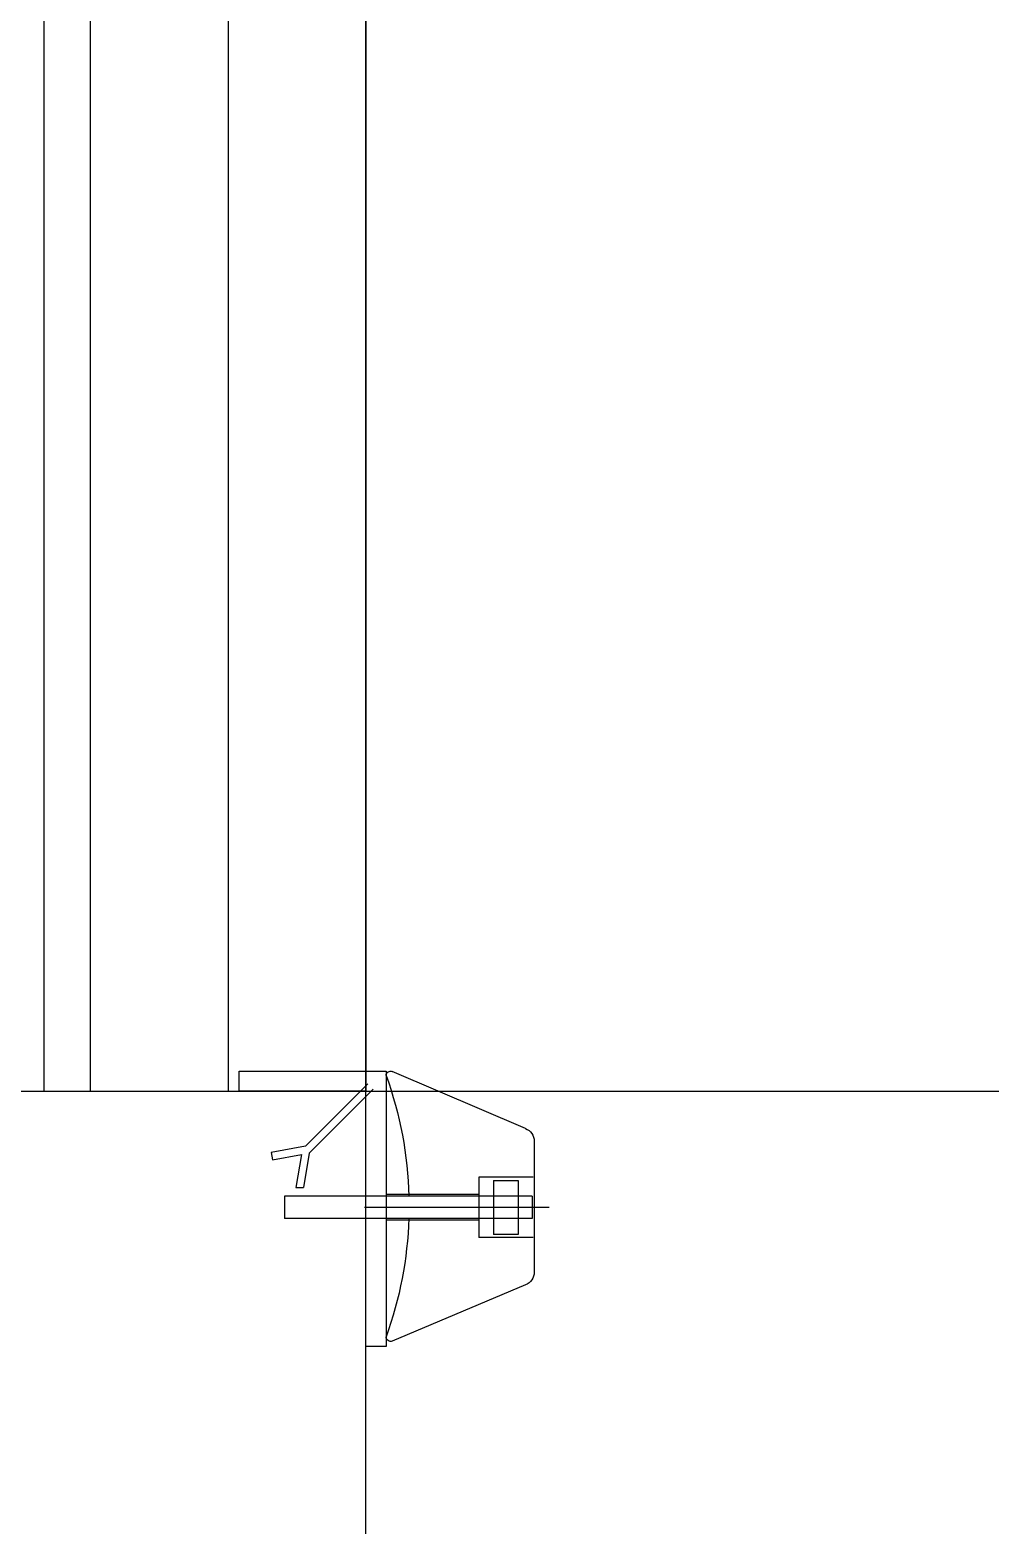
# Model space of a CAD drawing. Extents: x 152195838 to 323921156, y 365159662 to 730681027.
# Drawn here: x 161369924 to 161370447, y 365211827 to 365212641 of the extents above; entities that cross this region are included whole.
import ezdxf

# ---------------------------------------------------------------- set-up
doc = ezdxf.new("R2010")
doc.units = 0
doc.header["$MEASUREMENT"] = 0
doc.linetypes.add('CEN', pattern=[63, 60, -1, 1, -1])
doc.layers.get('0').update_dxf_attribs({"linetype": 'CONTINUOUS'})
for name, color, linetype in [('4A.TEC CEN', 1, 'CEN'), ('4A.TEC 벽체 3', 4, 'CONTINUOUS'), ('ELE', 4, 'CONTINUOUS'), ('OHD', 4, 'CONTINUOUS'), ('SRS', 6, 'CONTINUOUS'), ('text', 3, 'CONTINUOUS'), ('㈜SE&C 기둥', 2, 'CONTINUOUS'), ('㈜SE&C 벽체 1', 2, 'CONTINUOUS')]:
    doc.layers.add(name, color=color, linetype=linetype)

# ---------------------------------------------------------------- blocks, each defined once
blk = doc.blocks.new('5as9df53')
at = {"layer": 'OHD', "color": 253}
for p, q in [((52432063.68, 17477615.57), (52432063.68, 17485065.57)), ((52432238.68, 17477615.57), (52432238.68, 17481115.57))]:
    blk.add_line(p, q, dxfattribs=at)
blk = doc.blocks.new('zw$B50')
at = {"layer": 'ELE', "color": 8}
for p, q in [((-86.84, -20.29), (-14.41, 10.84)), ((-86.84, -20.29), (-14.41, 10.84)), ((69, 11), (-11, 11)), ((-11, 11), (-11, -139)), ((69, 0), (69, 11)), ((-4, 1.17), (30.81, -33.64)), ((-1.17, 4), (32.76, -29.93)), ((0, 0), (69, 0)), ((0, -139), (0, 0)), ((-91.66, -27.27), (-91.66, -98.46)), ((-91.66, -27.27), (-91.66, -98.46)), ((32.76, -29.93), (51.5, -33.36)), ((32.76, -29.93), (51.5, -33.36)), ((30.81, -33.64), (33.99, -52.37)), ((35, -34.41), (38.05, -52.37)), ((50.78, -37.3), (35, -34.41)), ((51.5, -33.36), (50.78, -37.3)), ((51.5, -33.36), (50.78, -37.3)), ((-91.04, -46.69), (-61.46, -46.69)), ((-91.04, -46.69), (-61.46, -46.69)), ((-82.96, -48.65), (-82.96, -77.97)), ((-69.45, -48.65), (-82.96, -48.65)), ((-82.96, -48.65), (-82.96, -77.97)), ((-69.45, -48.65), (-82.96, -48.65)), ((-69.45, -48.65), (-69.45, -77.97)), ((-69.45, -48.65), (-69.45, -77.97)), ((-61.46, -46.69), (-61.46, -79.69)), ((-61.46, -46.69), (-61.46, -79.69)), ((-61.46, -56.19), (-11, -56.19)), ((-61.46, -56.19), (-11, -56.19)), ((38.05, -52.37), (33.99, -52.37)), ((38.05, -52.37), (33.99, -52.37)), ((-99.75, -63.19), (0.79, -63.19)), ((-99.75, -63.19), (0.79, -63.19)), ((-90.5, -57.19), (-90.5, -69.19)), ((-90.5, -57.19), (44.29, -57.19)), ((-90.5, -57.19), (-90.5, -69.19)), ((-90.5, -57.19), (44.29, -57.19)), ((44.29, -57.19), (44.29, -69.19)), ((44.29, -57.19), (44.29, -69.19)), ((-90.5, -69.19), (44.29, -69.19)), ((-90.5, -69.19), (44.29, -69.19)), ((-61.46, -70.19), (-11, -70.19)), ((-61.46, -70.19), (-11, -70.19)), ((-91.04, -79.69), (-61.46, -79.69)), ((-91.04, -79.69), (-61.46, -79.69)), ((-82.96, -77.97), (-69.45, -77.97)), ((-82.96, -77.97), (-69.45, -77.97)), ((-86.8, -105.46), (-14.4, -136.01)), ((-86.8, -105.46), (-14.4, -136.01)), ((-11, -139), (0, -139))]:
    blk.add_line(p, q, dxfattribs=at)
for centre, radius, start, end in [((186, -62.58), 209.48, 160.16032, 178.5258), ((186, -62.58), 209.48, 160.16032, 178.5258), ((-13.53, 8.51), 2.49, 0, 110.77225), ((-13.53, 8.51), 2.49, 0, 110.77225), ((-84.19, -27.27), 7.47, 110.77225, 180), ((-84.19, -27.27), 7.47, 110.77225, 180), ((186, -62.58), 209.48, 181.80847, 199.83968), ((186, -62.58), 209.48, 181.80847, 199.83968), ((-84.19, -98.46), 7.47, 180, 249.57398), ((-84.19, -98.46), 7.47, 180, 249.57398), ((-13.53, -133.68), 2.49, 249.57398, 0), ((-13.53, -133.68), 2.49, 249.57398, 0)]:
    blk.add_arc(centre, radius, start, end, dxfattribs=at)
blk = doc.blocks.new('zw$1B78')
at = {"layer": '㈜SE&C 벽체 1'}
for p in [(0, 10000, -1666.67), (102100, 8500, -1666.67)]:
    blk.add_line(p, (102100, 10000, -1666.67), dxfattribs=at)
blk = doc.blocks.new('zw$BC68')
at = {"layer": '㈜SE&C 기둥', "color": 8, "ltscale": 0.5, "elevation": -1666.67}
blk.add_lwpolyline([(101900, 9900), (101900, 0)], dxfattribs=at)

msp = doc.modelspace()

# ---------------------------------------------------------------- linework, layer by layer
at = {"layer": '4A.TEC CEN', "color": 8, "ltscale": 500}
msp.add_line((161217434.11, 365212063.33), (161448798.99, 365212063.33), dxfattribs=at)
at = {"layer": '4A.TEC 벽체 3'}
for points in [[(161369956.94, 365233563.33), (161370106.94, 365233563.33), (161370106.94, 365212063.33)], [(161369956.94, 365233488.33), (161370031.94, 365233488.33), (161370031.94, 365212063.33)]]:
    msp.add_lwpolyline(points, dxfattribs=at)

# ---------------------------------------------------------------- block references
at = {"lineweight": 0, "xscale": -1}
msp.add_blockref('zw$B50', (161370106.94, 365212063.33), dxfattribs=at)
at = {"layer": 'SRS', "lineweight": 0, "ltscale": 15}
msp.add_blockref('5as9df53', (108937868.27, 347734447.76), dxfattribs=at)
at = {"layer": 'text'}
for name, p in [('zw$BC68', (161268056.94, 365212063.33, 1666.67)), ('zw$1B78', (161268006.94, 365202063.33, 1666.67))]:
    msp.add_blockref(name, p, dxfattribs=at)

doc.saveas('drawing.dxf')
